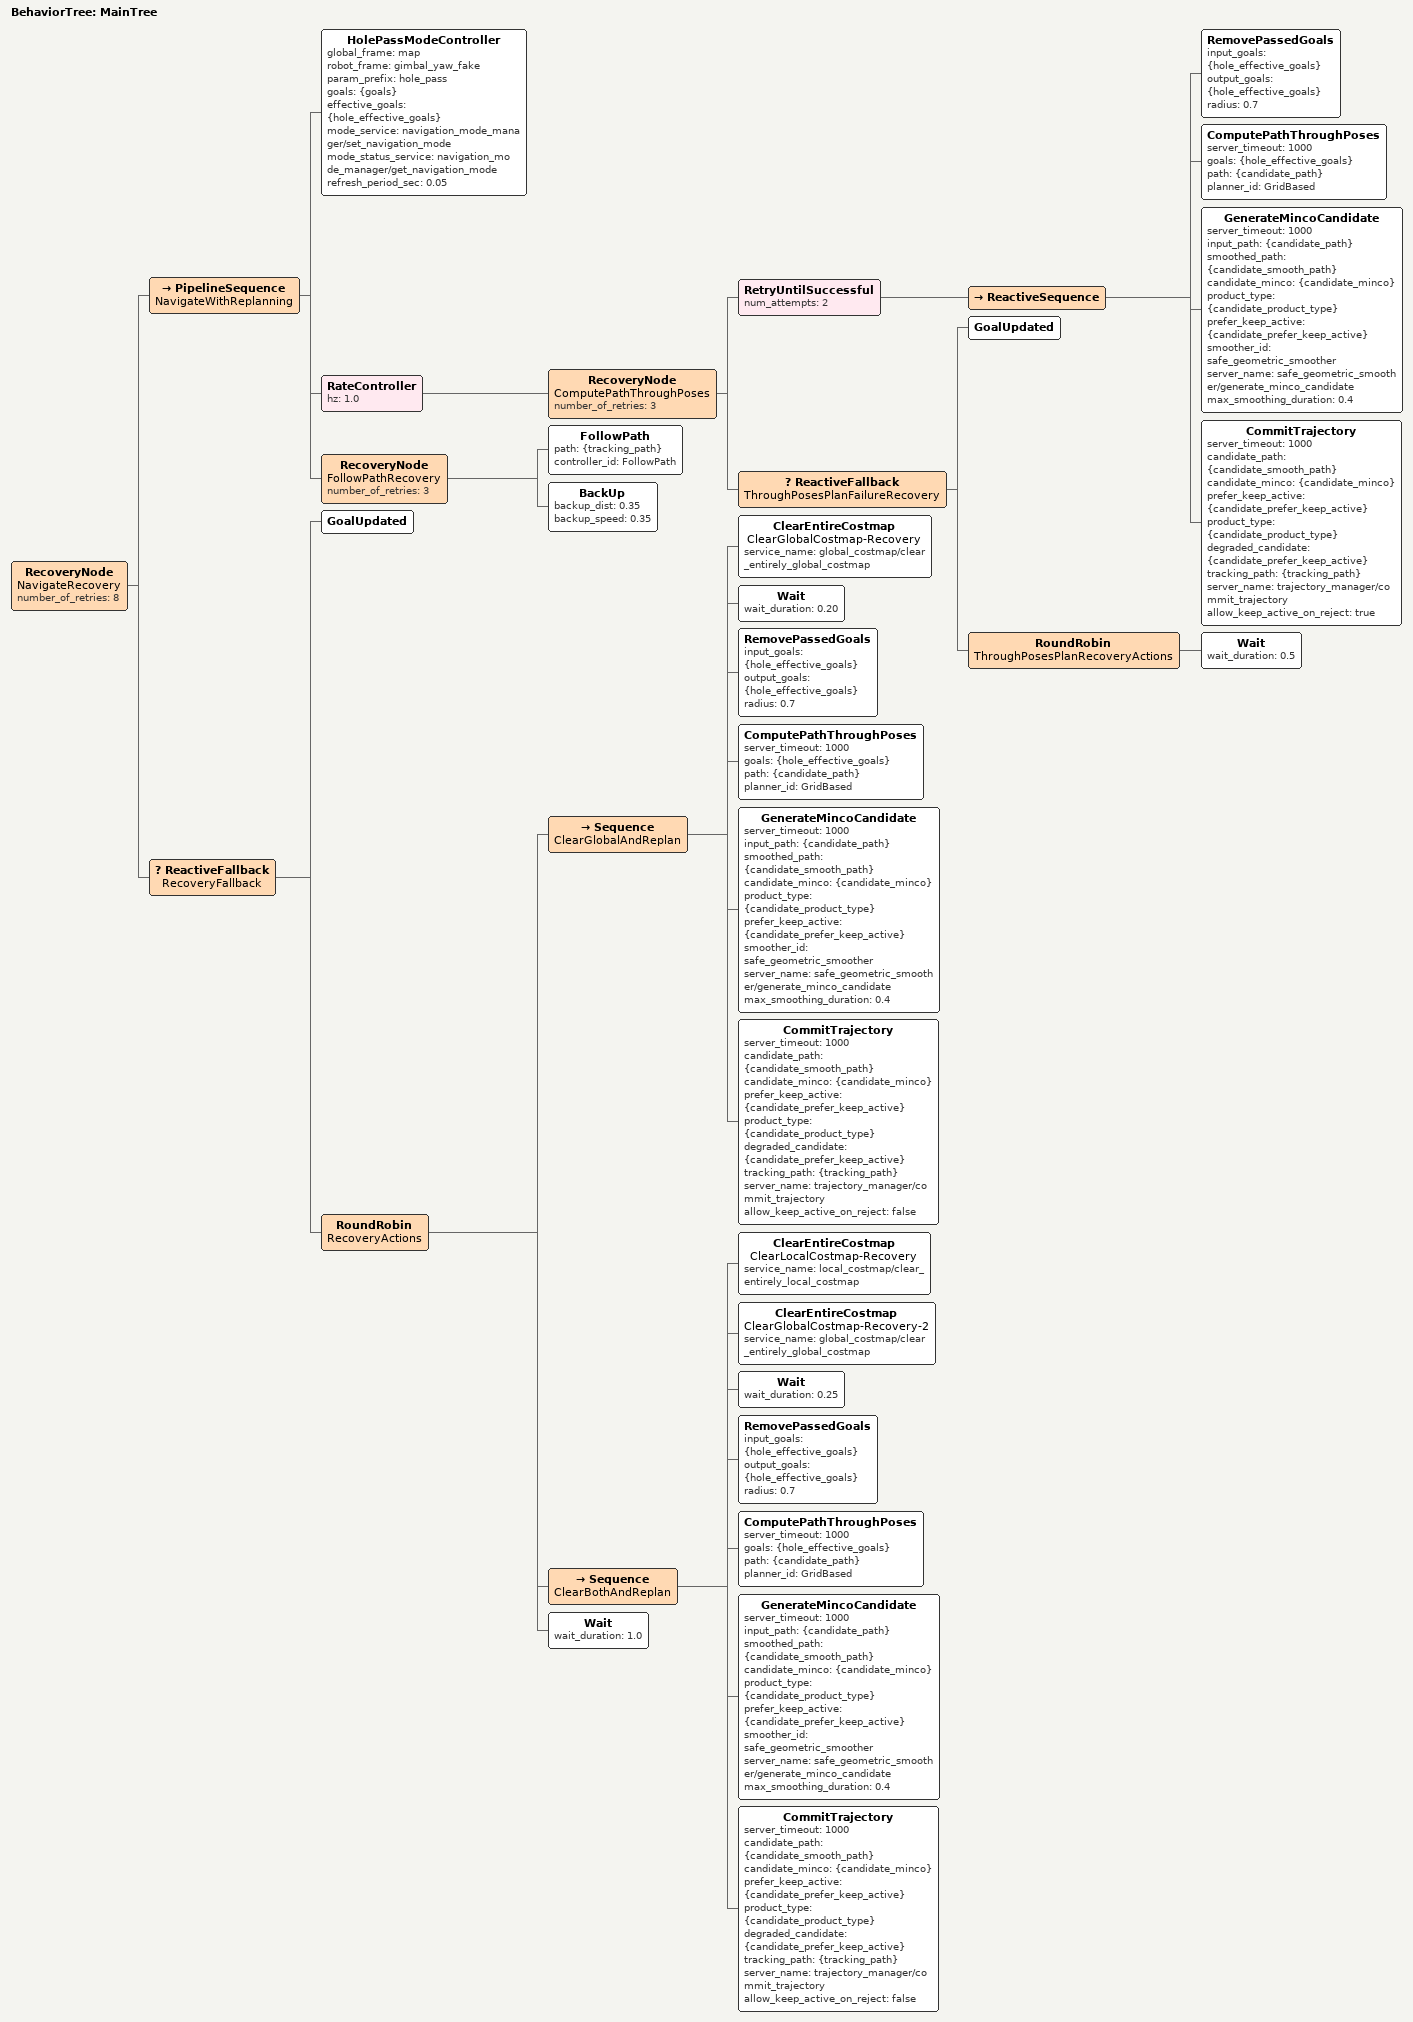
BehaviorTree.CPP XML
<?xml version="1.0" encoding="UTF-8"?>
<root BTCPP_format="3"
      main_tree_to_execute="MainTree">
  <BehaviorTree ID="MainTree">
    <RecoveryNode name="NavigateRecovery"
                  number_of_retries="8">
      <PipelineSequence name="NavigateWithReplanning">
        <HolePassModeController global_frame="map"
                                robot_frame="gimbal_yaw_fake"
                                param_prefix="hole_pass"
                                goals="{goals}"
                                effective_goals="{hole_effective_goals}"
                                mode_service="navigation_mode_manager/set_navigation_mode"
                                mode_status_service="navigation_mode_manager/get_navigation_mode"
                                refresh_period_sec="0.05"/>
        <RateController hz="1.0">
          <RecoveryNode name="ComputePathThroughPoses"
                        number_of_retries="3">
            <RetryUntilSuccessful num_attempts="2">
              <ReactiveSequence>
                <RemovePassedGoals input_goals="{hole_effective_goals}"
                                   output_goals="{hole_effective_goals}"
                                   radius="0.7"/>
                <ComputePathThroughPoses server_timeout="1000" goals="{hole_effective_goals}"
                                         path="{candidate_path}"
                                         planner_id="GridBased"/>
                <GenerateMincoCandidate server_timeout="1000" input_path="{candidate_path}"
                                        smoothed_path="{candidate_smooth_path}"
                                        candidate_minco="{candidate_minco}"
                                    product_type="{candidate_product_type}"
                                        prefer_keep_active="{candidate_prefer_keep_active}"
                                        smoother_id="safe_geometric_smoother"
                                        server_name="safe_geometric_smoother/generate_minco_candidate"
                                        max_smoothing_duration="0.4"/>
                <CommitTrajectory server_timeout="1000" candidate_path="{candidate_smooth_path}"
                                  candidate_minco="{candidate_minco}"
                                  prefer_keep_active="{candidate_prefer_keep_active}"
                              product_type="{candidate_product_type}"
                              degraded_candidate="{candidate_prefer_keep_active}"
                                  tracking_path="{tracking_path}"
                                  server_name="trajectory_manager/commit_trajectory"
                                  allow_keep_active_on_reject="true"/>
              </ReactiveSequence>
            </RetryUntilSuccessful>
            <ReactiveFallback name="ThroughPosesPlanFailureRecovery">
              <GoalUpdated/>
              <RoundRobin name="ThroughPosesPlanRecoveryActions">
                <Wait wait_duration="0.5"/>
              </RoundRobin>
            </ReactiveFallback>
          </RecoveryNode>
        </RateController>

        <RecoveryNode name="FollowPathRecovery"
                      number_of_retries="3">
          <FollowPath path="{tracking_path}"
                      controller_id="FollowPath"/>
          <BackUp backup_dist="0.35"
                  backup_speed="0.35"/>
        </RecoveryNode>
      </PipelineSequence>

      <ReactiveFallback name="RecoveryFallback">
        <GoalUpdated/>
        <RoundRobin name="RecoveryActions">
          <Sequence name="ClearGlobalAndReplan">
            <ClearEntireCostmap name="ClearGlobalCostmap-Recovery"
                                service_name="global_costmap/clear_entirely_global_costmap"/>
            <Wait wait_duration="0.20"/>
            <RemovePassedGoals input_goals="{hole_effective_goals}"
                               output_goals="{hole_effective_goals}"
                               radius="0.7"/>
            <ComputePathThroughPoses server_timeout="1000" goals="{hole_effective_goals}"
                                     path="{candidate_path}"
                                     planner_id="GridBased"/>
            <GenerateMincoCandidate server_timeout="1000" input_path="{candidate_path}"
                                    smoothed_path="{candidate_smooth_path}"
                                    candidate_minco="{candidate_minco}"
                                product_type="{candidate_product_type}"
                                    prefer_keep_active="{candidate_prefer_keep_active}"
                                    smoother_id="safe_geometric_smoother"
                                    server_name="safe_geometric_smoother/generate_minco_candidate"
                                    max_smoothing_duration="0.4"/>
            <CommitTrajectory server_timeout="1000" candidate_path="{candidate_smooth_path}"
                              candidate_minco="{candidate_minco}"
                              prefer_keep_active="{candidate_prefer_keep_active}"
                              product_type="{candidate_product_type}"
                              degraded_candidate="{candidate_prefer_keep_active}"
                              tracking_path="{tracking_path}"
                              server_name="trajectory_manager/commit_trajectory"
                              allow_keep_active_on_reject="false"/>
          </Sequence>

          <Sequence name="ClearBothAndReplan">
            <ClearEntireCostmap name="ClearLocalCostmap-Recovery"
                                service_name="local_costmap/clear_entirely_local_costmap"/>
            <ClearEntireCostmap name="ClearGlobalCostmap-Recovery-2"
                                service_name="global_costmap/clear_entirely_global_costmap"/>
            <Wait wait_duration="0.25"/>
            <RemovePassedGoals input_goals="{hole_effective_goals}"
                               output_goals="{hole_effective_goals}"
                               radius="0.7"/>
            <ComputePathThroughPoses server_timeout="1000" goals="{hole_effective_goals}"
                                     path="{candidate_path}"
                                     planner_id="GridBased"/>
            <GenerateMincoCandidate server_timeout="1000" input_path="{candidate_path}"
                                    smoothed_path="{candidate_smooth_path}"
                                    candidate_minco="{candidate_minco}"
                                product_type="{candidate_product_type}"
                                    prefer_keep_active="{candidate_prefer_keep_active}"
                                    smoother_id="safe_geometric_smoother"
                                    server_name="safe_geometric_smoother/generate_minco_candidate"
                                    max_smoothing_duration="0.4"/>
            <CommitTrajectory server_timeout="1000" candidate_path="{candidate_smooth_path}"
                              candidate_minco="{candidate_minco}"
                              prefer_keep_active="{candidate_prefer_keep_active}"
                              product_type="{candidate_product_type}"
                              degraded_candidate="{candidate_prefer_keep_active}"
                              tracking_path="{tracking_path}"
                              server_name="trajectory_manager/commit_trajectory"
                              allow_keep_active_on_reject="false"/>
          </Sequence>

          <Wait wait_duration="1.0"/>
        </RoundRobin>
      </ReactiveFallback>
    </RecoveryNode>
  </BehaviorTree>
</root>
